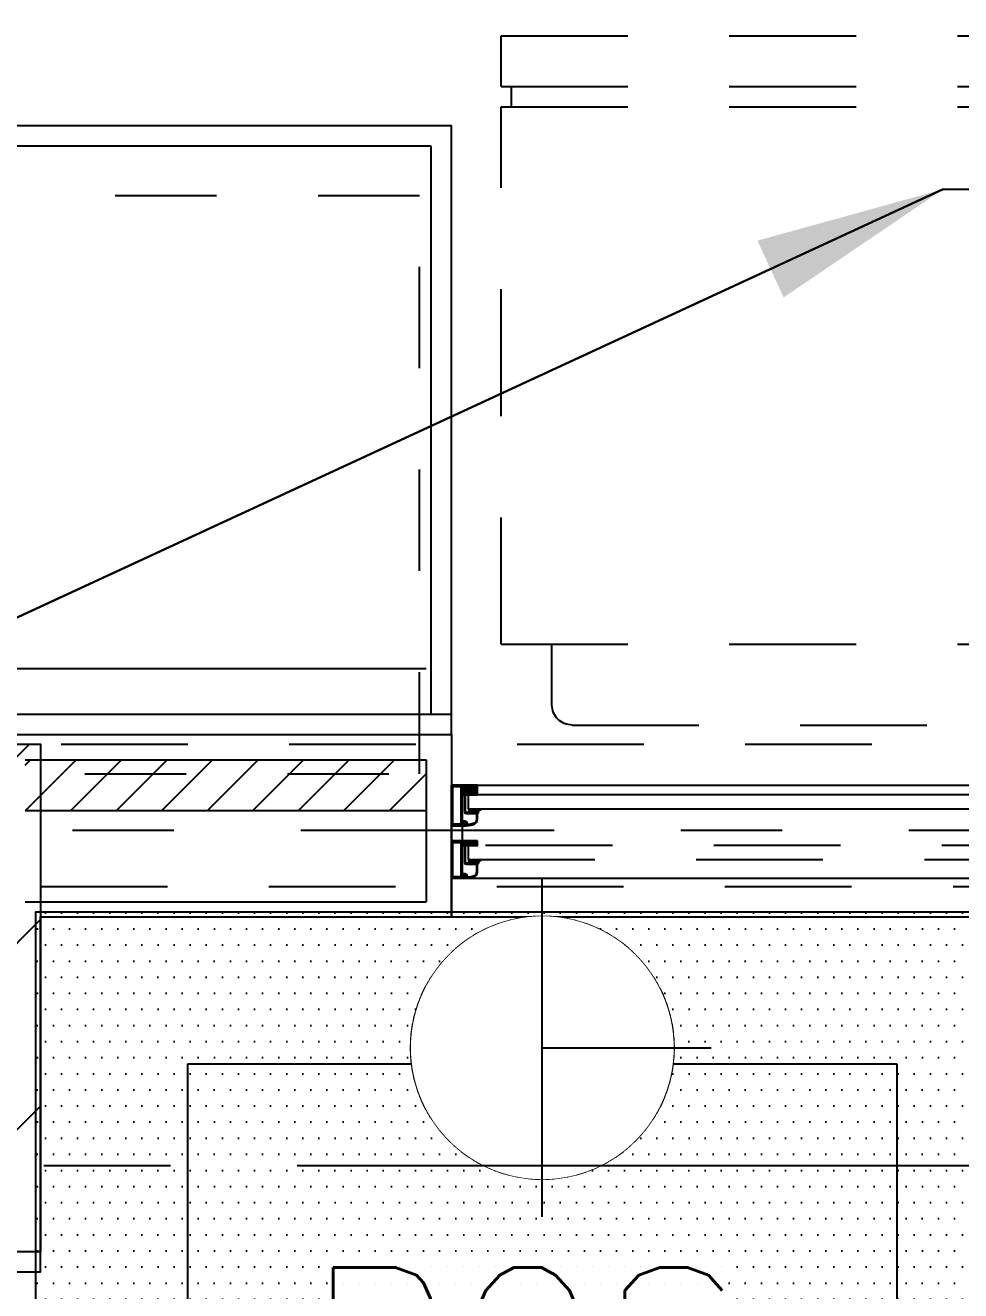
# Model space of a CAD drawing. Header units: millimetres. Extents: x 188.6 to 263.2, y 40.1 to 120.1.
# Drawn here: x 247.043 to 247.966, y 70.271 to 71.519 of the extents above; entities that cross this region are included whole.
import ezdxf
from ezdxf.enums import TextEntityAlignment as Align

# ---------------------------------------------------------------- set-up
doc = ezdxf.new("R2010")
doc.units = ezdxf.units.MM
doc.set_wipeout_variables(frame=1)
for name, pattern in [('ACAD_ISO14W100', [24, 12, -3, 0, -3, 0, -3, 0, -3]), ('CENTER2', [1.125, 0.75, -0.125, 0.125, -0.125]), ('DASHDOT2', [0.5, 0.25, -0.125, 0, -0.125]), ('HIDDEN2', [0.1875, 0.125, -0.0625]), ('XREF-TIPO$0$HIDDEN', [0.375, 0.25, -0.125]), ('XREF-TIPO$0$HIDDEN2', [0.1875, 0.125, -0.0625])]:
    doc.linetypes.add(name, pattern=pattern)
for name, color, linetype in [('ARQ', 8, 'Continuous'), ('ESTR-PILARES', 11, 'Continuous'), ('ESTR-VIGAS', 11, 'HIDDEN2'), ('ESTRUTURA', 7, 'Continuous'), ('EXTINTORES', 2, 'Continuous'), ('GAS-TEXTO', 7, 'Continuous'), ('GAS-TUBO-PISO', 6, 'CENTER2'), ('INC-EXTINTORES', 20, 'Continuous'), ('INC-TEXTO', 7, 'Continuous'), ('SPDA-COL', 7, 'Continuous'), ('SPDA-MALHA', 162, 'ACAD_ISO14W100'), ('XREF-TIPO$0$LAYOUT MOLHADO', 8, 'Continuous')]:
    doc.layers.add(name, color=color, linetype=linetype)
doc.styles.add('60-100', font='romans.shx', dxfattribs={"height": 0.16})
doc.styles.add('60-75', font='romans.shx', dxfattribs={"height": 0.12})
doc.styles.add('ROMANS', font='ROMANS.SHX', dxfattribs={"height": 0.15})
doc.dimstyles.new('IND75', dxfattribs={"dimtxt": 0.15, "dimasz": 0.1875, "dimexe": 0.15, "dimexo": 0, "dimgap": 0.1, "dimtad": 1, "dimzin": 10, "dimdsep": 46, "dimtxsty": '60-75', "dimcen": 0, "dimclrd": 256, "dimclre": 1, "dimclrt": 256, "dimadec": 0, "dimazin": 0, "dimtfac": 1, "dimtix": 1, "dimtmove": 2, "dimatfit": 3, "dimfxl": 0.15, "dimtolj": 1, "dimtzin": 6, "dimarcsym": 0})
doc.dimstyles.new('SETAS75', dxfattribs={"dimtxt": 0.16, "dimasz": 0.15, "dimexe": 0.15, "dimexo": 0, "dimgap": 0.1, "dimtad": 1, "dimzin": 10, "dimdsep": 46, "dimtxsty": '60-100', "dimblk1": 'OPEN', "dimblk2": 'OPEN', "dimsah": 1, "dimcen": 0, "dimclrd": 244, "dimclre": 244, "dimclrt": 7, "dimadec": 0, "dimazin": 0, "dimtfac": 1, "dimtix": 1, "dimtmove": 2, "dimatfit": 3, "dimldrblk": 'OPEN', "dimfxl": 0.15, "dimtolj": 1, "dimtzin": 6, "dimarcsym": 0})
pattern_1 = [(45, (247.04285, 70.744572), (-0.0224506, 0.0224506), [])]

# ---------------------------------------------------------------- blocks, each defined once
blk = doc.blocks.new('XREF-TIPO$0$B10')
at = {"layer": 'XREF-TIPO$0$LAYOUT MOLHADO'}
blk.add_line((1.4, -0.02), (0, -0.02), dxfattribs=at)
at = {"layer": 'XREF-TIPO$0$LAYOUT MOLHADO', "color": 8}
for p, q in [((0.02, -0.02), (0.02, -0.58)), ((0.02, -0.58), (1.38, -0.58))]:
    blk.add_line(p, q, dxfattribs=at)
at = {"layer": 'XREF-TIPO$0$LAYOUT MOLHADO'}
blk.add_lwpolyline([(1.4, -0.6), (1.4, 0), (0, 0), (0, -0.6)], close=True, dxfattribs=at)
blk = doc.blocks.new('XREF-TIPO$0$geladeira')
at = {"color": 0, "linetype": 'XREF-TIPO$0$HIDDEN2'}
for p, q in [((209.0014, 120.7692), (209.0014, 121.3692)), ((209.0014, 121.3692), (209.5314, 121.3692)), ((209.5314, 120.7692), (209.5314, 121.3692)), ((209.5514, 120.7692), (209.5514, 121.3692)), ((209.5514, 121.3692), (209.6014, 121.3692)), ((209.6014, 120.7692), (209.6014, 121.3692)), ((209.5314, 121.3592), (209.5514, 121.3592)), ((208.9417, 121.3192), (209.0014, 121.3192)), ((208.9217, 120.8392), (208.9217, 121.2992)), ((208.9417, 120.8192), (209.0014, 120.8192)), ((209.0014, 120.7692), (209.5314, 120.7692)), ((209.5314, 120.7792), (209.5514, 120.7792)), ((209.5514, 120.7692), (209.6014, 120.7692))]:
    blk.add_line(p, q, dxfattribs=at)
for centre, start, end in [((208.9417, 121.2992), 90, 180), ((208.9417, 120.8392), 180, 270)]:
    blk.add_arc(centre, 0.02, start, end, dxfattribs=at)
blk = doc.blocks.new('XREF-TIPO$0$A$C09674F7B')
h = blk.add_hatch()
h.set_pattern_fill('ANSI31', color=0, scale=0.0003, style=0)
h.paths.add_polyline_path([(0.0148, 0.0907), (0.0258, 0.0907), (0.0258, 0.0824), (0.0166, 0.0824), (0.0148, 0.0824)])
h = blk.add_hatch()
h.set_pattern_fill('ANSI31', color=0, scale=0.0003, style=0)
h.paths.add_polyline_path([(0.0148, 0.0324), (0.0148, 0.0357), (0.0258, 0.0357), (0.0258, 0.0324), (0.0245, 0.0324)])
at = {"color": 0}
for p, q in [((0, 0), (0, 0.0919)), ((0.0258, 0.0919), (1.2742, 0.0919)), ((0.0108, 0.0369), (0.0108, 0.0519)), ((0.0108, 0), (0.0108, 0.0353)), ((0.0144, 0), (1.289, 0))]:
    blk.add_line(p, q, dxfattribs=at)
for points in [[(0.0258, 0.0919), (0, 0.0919), (0, 0.0519), (0.0144, 0.0519, 0.446841), (0.0148, 0.0523), (0.0148, 0.0526, 0.480957), (0.0143, 0.0531), (0.0138, 0.0531), (0.0138, 0.0547, 0.329606), (0.0135, 0.0551), (0.0133, 0.0552), (0.0129, 0.0552), (0.0127, 0.0549), (0.0127, 0.0535, -0.409991), (0.0123, 0.0531), (0.0112, 0.0531, -0.414214), (0.0108, 0.0535), (0.0108, 0.0903, -0.414214), (0.0112, 0.0907), (0.0123, 0.0907, -0.414214), (0.0127, 0.0903), (0.0127, 0.0833, 0.414214), (0.0131, 0.0829), (0.0134, 0.0829, 0.414214), (0.0138, 0.0833), (0.0138, 0.0903, -0.414214), (0.0142, 0.0907), (0.0258, 0.0907), (0.0258, 0.0919)], [(0.0258, 0.0369), (0, 0.0369), (0, 0), (0.0144, 0, 0.446841), (0.0148, 0.0004), (0.0148, 0.0007, 0.480957), (0.0143, 0.0012), (0.0138, 0.0012), (0.0138, 0.0028, 0.329606), (0.0135, 0.0032), (0.0133, 0.0033), (0.0129, 0.0033), (0.0127, 0.0029), (0.0127, 0.0016, -0.409991), (0.0123, 0.0012), (0.0112, 0.0012, -0.414214), (0.0108, 0.0016), (0.0108, 0.0353, -0.414214), (0.0112, 0.0357), (0.0123, 0.0357, -0.414214), (0.0127, 0.0353), (0.0127, 0.0333, 0.414214), (0.0131, 0.0329), (0.0134, 0.0329, 0.414214), (0.0138, 0.0333), (0.0138, 0.0353, -0.414214), (0.0142, 0.0357), (0.0258, 0.0357), (0.0258, 0.0369)]]:
    blk.add_lwpolyline(points, format="xyb", dxfattribs=at)
for points in [[(0.0011, 0.0907), (0.0097, 0.0907), (0.0097, 0.0532), (0.0011, 0.0532), (0.0011, 0.0907)], [(0.0014, 0.0904), (0.0094, 0.0904), (0.0094, 0.0535), (0.0014, 0.0535)], [(0.0258, 0.0907), (0.0148, 0.0907), (0.0148, 0.0824), (0.0258, 0.0824)], [(0.0166, 0.0684), (1.2838, 0.0684), (1.2838, 0.0824), (0.0166, 0.0824)], [(0.0011, 0.0357), (0.0097, 0.0357), (0.0097, 0.0013), (0.0011, 0.0013), (0.0011, 0.0357)], [(0.0014, 0.0354), (0.0094, 0.0354), (0.0094, 0.0016), (0.0014, 0.0016)], [(0.0258, 0.0357), (0.0148, 0.0357), (0.0148, 0.0324), (0.0258, 0.0324)]]:
    blk.add_lwpolyline(points, close=True, dxfattribs=at)
for points in [[(0.0258, 0.0581), (0.0258, 0.0654), (0.0257, 0.0656), (0.0254, 0.0658), (0.0252, 0.0658), (0.0249, 0.0656), (0.0248, 0.0654), (0.0248, 0.0648), (0.0148, 0.0648), (0.0141, 0.065), (0.0138, 0.0658), (0.0138, 0.0818), (0.0135, 0.0825), (0.0124, 0.0829), (0.0122, 0.0834), (0.0125, 0.0835), (0.0126, 0.0838), (0.0124, 0.0892), (0.012, 0.0894), (0.0117, 0.0894), (0.0113, 0.0892), (0.0112, 0.0839), (0.0112, 0.0834), (0.0117, 0.0822), (0.0128, 0.0818), (0.0128, 0.0658), (0.0134, 0.0643), (0.0148, 0.0638), (0.0244, 0.0638), (0.0247, 0.0636), (0.0248, 0.0634), (0.0248, 0.0581), (0.0241, 0.0558), (0.0224, 0.0544), (0.0193, 0.0534), (0.0162, 0.0529), (0.0159, 0.053), (0.0158, 0.0533), (0.0158, 0.0539), (0.0155, 0.0548), (0.0148, 0.0556), (0.0139, 0.0561), (0.0136, 0.0562), (0.0134, 0.0563), (0.0116, 0.0563), (0.0113, 0.0561), (0.0112, 0.0557), (0.0114, 0.0554), (0.0122, 0.055), (0.0124, 0.055), (0.0126, 0.055), (0.013, 0.0553), (0.0134, 0.0553), (0.0142, 0.0548), (0.0144, 0.0545), (0.0144, 0.0542), (0.0138, 0.0539), (0.0138, 0.0536), (0.0139, 0.0534), (0.0142, 0.0533), (0.0148, 0.0533), (0.0148, 0.0523), (0.0149, 0.052), (0.0152, 0.0519), (0.0191, 0.0523), (0.0228, 0.0535), (0.025, 0.0553), (0.0258, 0.0581)], [(0.0184, 0.0673), (0.019, 0.0675), (0.0197, 0.0676), (0.0199, 0.0677), (0.02, 0.068), (0.0198, 0.0683), (0.0189, 0.0683), (0.0179, 0.068), (0.017, 0.0674), (0.0169, 0.0672), (0.0169, 0.067), (0.0172, 0.0664), (0.0179, 0.0662), (0.021, 0.0662), (0.0211, 0.0661), (0.0212, 0.066), (0.0212, 0.0659), (0.0212, 0.0658), (0.0214, 0.0657), (0.0242, 0.0657), (0.0243, 0.0658), (0.0244, 0.0659), (0.0244, 0.066), (0.0244, 0.0661), (0.0246, 0.0662), (0.0256, 0.0662), (0.0258, 0.0662), (0.0258, 0.066), (0.0258, 0.0646), (0.0259, 0.0643), (0.0262, 0.0642), (0.0264, 0.0643), (0.0266, 0.0645), (0.0271, 0.0664), (0.0277, 0.0672), (0.0289, 0.0676), (0.029, 0.0678), (0.029, 0.0682), (0.0288, 0.0683), (0.0276, 0.0683), (0.0269, 0.0681), (0.0263, 0.0674), (0.0263, 0.0674), (0.0261, 0.0673), (0.0248, 0.0673), (0.0255, 0.0675), (0.0261, 0.0676), (0.0264, 0.0677), (0.0265, 0.068), (0.0265, 0.0682), (0.0264, 0.0683), (0.0253, 0.0683), (0.0243, 0.0679), (0.0235, 0.0674), (0.0234, 0.0673), (0.0232, 0.0673), (0.0214, 0.0673), (0.0221, 0.0675), (0.0228, 0.0676), (0.0231, 0.0677), (0.0232, 0.068), (0.0231, 0.0683), (0.0219, 0.0683), (0.0209, 0.068), (0.0201, 0.0674), (0.02, 0.0673), (0.0198, 0.0673), (0.0184, 0.0673)], [(0.0258, 0.0062), (0.0258, 0.0154), (0.0257, 0.0156), (0.0254, 0.0158), (0.0252, 0.0158), (0.0249, 0.0156), (0.0248, 0.0154), (0.0248, 0.0148), (0.0148, 0.0148), (0.0141, 0.015), (0.0138, 0.0158), (0.0138, 0.0318), (0.0135, 0.0325), (0.0124, 0.0329), (0.0122, 0.0334), (0.0125, 0.0335), (0.0126, 0.0338), (0.0124, 0.0342), (0.012, 0.0344), (0.0117, 0.0344), (0.0113, 0.0342), (0.0112, 0.0339), (0.0112, 0.0334), (0.0117, 0.0322), (0.0128, 0.0318), (0.0128, 0.0158), (0.0134, 0.0143), (0.0148, 0.0138), (0.0244, 0.0138), (0.0247, 0.0136), (0.0248, 0.0134), (0.0248, 0.0062), (0.0241, 0.0039), (0.0224, 0.0025), (0.0194, 0.0015), (0.0162, 0.001), (0.016, 0.0011), (0.0158, 0.0014), (0.0158, 0.002), (0.0155, 0.0029), (0.0148, 0.0037), (0.0139, 0.0042), (0.0136, 0.0043), (0.0134, 0.0043), (0.0116, 0.0043), (0.0113, 0.0042), (0.0112, 0.0038), (0.0114, 0.0035), (0.0122, 0.0031), (0.0124, 0.003), (0.0126, 0.0031), (0.013, 0.0033), (0.0134, 0.0033), (0.0142, 0.0029), (0.0144, 0.0026), (0.0144, 0.0023), (0.0139, 0.002), (0.0138, 0.0017), (0.0139, 0.0015), (0.0142, 0.0013), (0.0148, 0.0013), (0.0148, 0.0004), (0.0149, 0.0001), (0.0152, 0), (0.0191, 0.0004), (0.0228, 0.0016), (0.025, 0.0034), (0.0258, 0.0062)], [(0.0184, 0.0173), (0.019, 0.0175), (0.0197, 0.0176), (0.0199, 0.0177), (0.02, 0.018), (0.0198, 0.0183), (0.0189, 0.0183), (0.0179, 0.018), (0.017, 0.0174), (0.0169, 0.0172), (0.0169, 0.017), (0.0172, 0.0164), (0.0179, 0.0162), (0.021, 0.0162), (0.0211, 0.0161), (0.0212, 0.016), (0.0212, 0.0159), (0.0212, 0.0158), (0.0214, 0.0157), (0.0242, 0.0157), (0.0243, 0.0158), (0.0244, 0.0159), (0.0244, 0.016), (0.0244, 0.0161), (0.0246, 0.0162), (0.0256, 0.0162), (0.0258, 0.0162), (0.0258, 0.016), (0.0258, 0.0146), (0.0259, 0.0143), (0.0262, 0.0142), (0.0264, 0.0143), (0.0266, 0.0145), (0.0271, 0.0164), (0.0277, 0.0172), (0.0289, 0.0176), (0.029, 0.0178), (0.029, 0.0182), (0.0288, 0.0183), (0.0276, 0.0183), (0.0269, 0.0181), (0.0263, 0.0174), (0.0263, 0.0174), (0.0261, 0.0173), (0.0248, 0.0173), (0.0255, 0.0175), (0.0261, 0.0176), (0.0264, 0.0177), (0.0265, 0.018), (0.0265, 0.0182), (0.0264, 0.0183), (0.0253, 0.0183), (0.0243, 0.0179), (0.0235, 0.0174), (0.0234, 0.0173), (0.0232, 0.0173), (0.0214, 0.0173), (0.0221, 0.0175), (0.0228, 0.0176), (0.0231, 0.0177), (0.0232, 0.018), (0.0231, 0.0183), (0.0219, 0.0183), (0.0209, 0.018), (0.0201, 0.0174), (0.02, 0.0173), (0.0198, 0.0173), (0.0184, 0.0173)]]:
    blk.add_lwpolyline(points, dxfattribs=at)
at = {"color": 0, "linetype": 'XREF-TIPO$0$HIDDEN', "ltscale": 0.5}
blk.add_lwpolyline([(0.0166, 0.0184), (1.2838, 0.0184), (1.2838, 0.0324), (0.0166, 0.0324)], close=True, dxfattribs=at)
blk = doc.blocks.new('ESTR-TP-29.09.2016')
at = {"layer": 'ESTR-PILARES'}
for p, q in [((40.5935, 10.7952), (41.0935, 11.2952)), ((40.7773, 10.7952), (41.105, 11.1229)), ((40.9612, 10.7952), (41.105, 10.9391)), ((41.105, 10.7952), (41.105, 10.7952)), ((41.105, 10.7952), (41.105, 10.7952))]:
    blk.add_line(p, q, dxfattribs=at)
blk.add_lwpolyline([(40.305, 10.7952), (41.105, 10.7952), (41.105, 11.2952), (40.305, 11.2952), (40.305, 10.7952)], dxfattribs=at)
at = {"layer": 'ESTR-VIGAS'}
for points in [[(45.75, 11.2952), (41.105, 11.2952)], [(41.105, 11.1552), (45.75, 11.1552)]]:
    blk.add_lwpolyline(points, dxfattribs=at)
blk = doc.blocks.new('indicação extintor')
h = blk.add_hatch()
h.set_pattern_fill('DOTS', color=50, scale=0.01)
h.paths.add_polyline_path([(0.5, 1), (-0.5, 1), (-0.5, 0), (0.5, 0)])
h.paths.add_polyline_path([(0.35, 0.85), (0.35, 0.15), (-0.35, 0.15), (-0.35, 0.85)], flags=16)
h = blk.add_hatch()
h.set_pattern_fill('DOTS', color=244, scale=0.01)
h.paths.add_polyline_path([(0.35, 0.85), (-0.35, 0.85), (-0.35, 0.15), (0.35, 0.15)])
at = {"color": 244}
for p, q in [((0.35, 0.85), (-0.35, 0.85)), ((-0.35, 0.85), (-0.35, 0.15)), ((0.35, 0.15), (0.35, 0.85))]:
    blk.add_line(p, q, dxfattribs=at)
blk.add_lwpolyline([(-0.5, 0), (0.5, 0), (0.5, 1), (-0.5, 1)], close=True, dxfattribs=at)
blk = doc.blocks.new('PO')
blk.add_wipeout([(-0.1728, 0), (-0.1728, -0.003), (-0.1727, -0.006), (-0.1726, -0.009), (-0.1724, -0.0121), (-0.1721, -0.0151), (-0.1719, -0.0181), (-0.1715, -0.0211), (-0.1711, -0.024), (-0.1707, -0.027), (-0.1702, -0.03), (-0.1696, -0.033), (-0.169, -0.0359), (-0.1684, -0.0389), (-0.1677, -0.0418), (-0.1669, -0.0447), (-0.1661, -0.0476), (-0.1652, -0.0505), (-0.1643, -0.0534), (-0.1634, -0.0563), (-0.1624, -0.0591), (-0.1613, -0.0619), (-0.1602, -0.0647), (-0.1591, -0.0675), (-0.1579, -0.0703), (-0.1566, -0.073), (-0.1553, -0.0758), (-0.154, -0.0784), (-0.1526, -0.0811), (-0.1511, -0.0838), (-0.1496, -0.0864), (-0.1481, -0.089), (-0.1465, -0.0916), (-0.1449, -0.0941), (-0.1433, -0.0966), (-0.1415, -0.0991), (-0.1398, -0.1016), (-0.138, -0.104), (-0.1362, -0.1064), (-0.1343, -0.1087), (-0.1324, -0.1111), (-0.1304, -0.1134), (-0.1284, -0.1156), (-0.1264, -0.1178), (-0.1243, -0.12), (-0.1222, -0.1222), (-0.12, -0.1243), (-0.1178, -0.1264), (-0.1156, -0.1284), (-0.1134, -0.1304), (-0.1111, -0.1324), (-0.1087, -0.1343), (-0.1064, -0.1362), (-0.104, -0.138), (-0.1016, -0.1398), (-0.0991, -0.1415), (-0.0966, -0.1433), (-0.0941, -0.1449), (-0.0916, -0.1465), (-0.089, -0.1481), (-0.0864, -0.1496), (-0.0838, -0.1511), (-0.0811, -0.1526), (-0.0784, -0.154), (-0.0758, -0.1553), (-0.073, -0.1566), (-0.0703, -0.1579), (-0.0675, -0.1591), (-0.0647, -0.1602), (-0.0619, -0.1613), (-0.0591, -0.1624), (-0.0563, -0.1634), (-0.0534, -0.1643), (-0.0505, -0.1652), (-0.0476, -0.1661), (-0.0447, -0.1669), (-0.0418, -0.1677), (-0.0389, -0.1684), (-0.0359, -0.169), (-0.033, -0.1696), (-0.03, -0.1702), (-0.027, -0.1707), (-0.024, -0.1711), (-0.0211, -0.1715), (-0.0181, -0.1719), (-0.0151, -0.1721), (-0.0121, -0.1724), (-0.009, -0.1726), (-0.006, -0.1727), (-0.003, -0.1728), (0, -0.1728), (0.003, -0.1728), (0.006, -0.1727), (0.009, -0.1726), (0.0121, -0.1724), (0.0151, -0.1721), (0.0181, -0.1719), (0.0211, -0.1715), (0.024, -0.1711), (0.027, -0.1707), (0.03, -0.1702), (0.033, -0.1696), (0.0359, -0.169), (0.0389, -0.1684), (0.0418, -0.1677), (0.0447, -0.1669), (0.0476, -0.1661), (0.0505, -0.1652), (0.0534, -0.1643), (0.0563, -0.1634), (0.0591, -0.1624), (0.0619, -0.1613), (0.0647, -0.1602), (0.0675, -0.1591), (0.0703, -0.1579), (0.073, -0.1566), (0.0758, -0.1553), (0.0784, -0.154), (0.0811, -0.1526), (0.0838, -0.1511), (0.0864, -0.1496), (0.089, -0.1481), (0.0916, -0.1465), (0.0941, -0.1449), (0.0966, -0.1433), (0.0991, -0.1415), (0.1016, -0.1398), (0.104, -0.138), (0.1064, -0.1362), (0.1087, -0.1343), (0.1111, -0.1324), (0.1134, -0.1304), (0.1156, -0.1284), (0.1178, -0.1264), (0.12, -0.1243), (0.1222, -0.1222), (0.1243, -0.12), (0.1264, -0.1178), (0.1284, -0.1156), (0.1304, -0.1134), (0.1324, -0.1111), (0.1343, -0.1087), (0.1362, -0.1064), (0.138, -0.104), (0.1398, -0.1016), (0.1415, -0.0991), (0.1433, -0.0966), (0.1449, -0.0941), (0.1465, -0.0916), (0.1481, -0.089), (0.1496, -0.0864), (0.1511, -0.0838), (0.1526, -0.0811), (0.154, -0.0784), (0.1553, -0.0758), (0.1566, -0.073), (0.1579, -0.0703), (0.1591, -0.0675), (0.1602, -0.0647), (0.1613, -0.0619), (0.1624, -0.0591), (0.1634, -0.0563), (0.1643, -0.0534), (0.1652, -0.0505), (0.1661, -0.0476), (0.1669, -0.0447), (0.1677, -0.0418), (0.1684, -0.0389), (0.169, -0.0359), (0.1696, -0.033), (0.1702, -0.03), (0.1707, -0.027), (0.1711, -0.024), (0.1715, -0.0211), (0.1719, -0.0181), (0.1721, -0.0151), (0.1724, -0.0121), (0.1726, -0.009), (0.1727, -0.006), (0.1728, -0.003), (0.1728, 0), (0.1728, 0.003), (0.1727, 0.006), (0.1726, 0.009), (0.1724, 0.0121), (0.1721, 0.0151), (0.1719, 0.0181), (0.1715, 0.0211), (0.1711, 0.024), (0.1707, 0.027), (0.1702, 0.03), (0.1696, 0.033), (0.169, 0.0359), (0.1684, 0.0389), (0.1677, 0.0418), (0.1669, 0.0447), (0.1661, 0.0476), (0.1652, 0.0505), (0.1643, 0.0534), (0.1634, 0.0563), (0.1624, 0.0591), (0.1613, 0.0619), (0.1602, 0.0647), (0.1591, 0.0675), (0.1579, 0.0703), (0.1566, 0.073), (0.1553, 0.0758), (0.154, 0.0784), (0.1526, 0.0811), (0.1511, 0.0838), (0.1496, 0.0864), (0.1481, 0.089), (0.1465, 0.0916), (0.1449, 0.0941), (0.1433, 0.0966), (0.1415, 0.0991), (0.1398, 0.1016), (0.138, 0.104), (0.1362, 0.1064), (0.1343, 0.1087), (0.1324, 0.1111), (0.1304, 0.1134), (0.1284, 0.1156), (0.1264, 0.1178), (0.1243, 0.12), (0.1222, 0.1222), (0.12, 0.1243), (0.1178, 0.1264), (0.1156, 0.1284), (0.1134, 0.1304), (0.1111, 0.1324), (0.1087, 0.1343), (0.1064, 0.1362), (0.104, 0.138), (0.1016, 0.1398), (0.0991, 0.1415), (0.0966, 0.1433), (0.0941, 0.1449), (0.0916, 0.1465), (0.089, 0.1481), (0.0864, 0.1496), (0.0838, 0.1511), (0.0811, 0.1526), (0.0784, 0.154), (0.0758, 0.1553), (0.073, 0.1566), (0.0703, 0.1579), (0.0675, 0.1591), (0.0647, 0.1602), (0.0619, 0.1613), (0.0591, 0.1624), (0.0563, 0.1634), (0.0534, 0.1643), (0.0505, 0.1652), (0.0476, 0.1661), (0.0447, 0.1669), (0.0418, 0.1677), (0.0389, 0.1684), (0.0359, 0.169), (0.033, 0.1696), (0.03, 0.1702), (0.027, 0.1707), (0.024, 0.1711), (0.0211, 0.1715), (0.0181, 0.1719), (0.0151, 0.1721), (0.0121, 0.1724), (0.009, 0.1726), (0.006, 0.1727), (0.003, 0.1728), (0, 0.1728), (-0.003, 0.1728), (-0.006, 0.1727), (-0.009, 0.1726), (-0.0121, 0.1724), (-0.0151, 0.1721), (-0.0181, 0.1719), (-0.0211, 0.1715), (-0.024, 0.1711), (-0.027, 0.1707), (-0.03, 0.1702), (-0.033, 0.1696), (-0.0359, 0.169), (-0.0389, 0.1684), (-0.0418, 0.1677), (-0.0447, 0.1669), (-0.0476, 0.1661), (-0.0505, 0.1652), (-0.0534, 0.1643), (-0.0563, 0.1634), (-0.0591, 0.1624), (-0.0619, 0.1613), (-0.0647, 0.1602), (-0.0675, 0.1591), (-0.0703, 0.1579), (-0.073, 0.1566), (-0.0758, 0.1553), (-0.0784, 0.154), (-0.0811, 0.1526), (-0.0838, 0.1511), (-0.0864, 0.1496), (-0.089, 0.1481), (-0.0916, 0.1465), (-0.0941, 0.1449), (-0.0966, 0.1433), (-0.0991, 0.1415), (-0.1016, 0.1398), (-0.104, 0.138), (-0.1064, 0.1362), (-0.1087, 0.1343), (-0.1111, 0.1324), (-0.1134, 0.1304), (-0.1156, 0.1284), (-0.1178, 0.1264), (-0.12, 0.1243), (-0.1222, 0.1222), (-0.1243, 0.12), (-0.1264, 0.1178), (-0.1284, 0.1156), (-0.1304, 0.1134), (-0.1324, 0.1111), (-0.1343, 0.1087), (-0.1362, 0.1064), (-0.138, 0.104), (-0.1398, 0.1016), (-0.1415, 0.0991), (-0.1433, 0.0966), (-0.1449, 0.0941), (-0.1465, 0.0916), (-0.1481, 0.089), (-0.1496, 0.0864), (-0.1511, 0.0838), (-0.1526, 0.0811), (-0.154, 0.0784), (-0.1553, 0.0758), (-0.1566, 0.073), (-0.1579, 0.0703), (-0.1591, 0.0675), (-0.1602, 0.0647), (-0.1613, 0.0619), (-0.1624, 0.0591), (-0.1634, 0.0563), (-0.1643, 0.0534), (-0.1652, 0.0505), (-0.1661, 0.0476), (-0.1669, 0.0447), (-0.1677, 0.0418), (-0.1684, 0.0389), (-0.169, 0.0359), (-0.1696, 0.033), (-0.1702, 0.03), (-0.1707, 0.027), (-0.1711, 0.024), (-0.1715, 0.0211), (-0.1719, 0.0181), (-0.1721, 0.0151), (-0.1724, 0.0121), (-0.1726, 0.009), (-0.1727, 0.006), (-0.1728, 0.003)]).dxf.layer = 'INC-EXTINTORES'
at = {"layer": 'INC-EXTINTORES'}
blk.add_lwpolyline([(-0.1728, 0), (-0.1728, -0.003), (-0.1727, -0.006), (-0.1726, -0.009), (-0.1724, -0.0121), (-0.1721, -0.0151), (-0.1719, -0.0181), (-0.1715, -0.0211), (-0.1711, -0.024), (-0.1707, -0.027), (-0.1702, -0.03), (-0.1696, -0.033), (-0.169, -0.0359), (-0.1684, -0.0389), (-0.1677, -0.0418), (-0.1669, -0.0447), (-0.1661, -0.0476), (-0.1652, -0.0505), (-0.1643, -0.0534), (-0.1634, -0.0563), (-0.1624, -0.0591), (-0.1613, -0.0619), (-0.1602, -0.0647), (-0.1591, -0.0675), (-0.1579, -0.0703), (-0.1566, -0.073), (-0.1553, -0.0758), (-0.154, -0.0784), (-0.1526, -0.0811), (-0.1511, -0.0838), (-0.1496, -0.0864), (-0.1481, -0.089), (-0.1465, -0.0916), (-0.1449, -0.0941), (-0.1433, -0.0966), (-0.1415, -0.0991), (-0.1398, -0.1016), (-0.138, -0.104), (-0.1362, -0.1064), (-0.1343, -0.1087), (-0.1324, -0.1111), (-0.1304, -0.1134), (-0.1284, -0.1156), (-0.1264, -0.1178), (-0.1243, -0.12), (-0.1222, -0.1222), (-0.12, -0.1243), (-0.1178, -0.1264), (-0.1156, -0.1284), (-0.1134, -0.1304), (-0.1111, -0.1324), (-0.1087, -0.1343), (-0.1064, -0.1362), (-0.104, -0.138), (-0.1016, -0.1398), (-0.0991, -0.1415), (-0.0966, -0.1433), (-0.0941, -0.1449), (-0.0916, -0.1465), (-0.089, -0.1481), (-0.0864, -0.1496), (-0.0838, -0.1511), (-0.0811, -0.1526), (-0.0784, -0.154), (-0.0758, -0.1553), (-0.073, -0.1566), (-0.0703, -0.1579), (-0.0675, -0.1591), (-0.0647, -0.1602), (-0.0619, -0.1613), (-0.0591, -0.1624), (-0.0563, -0.1634), (-0.0534, -0.1643), (-0.0505, -0.1652), (-0.0476, -0.1661), (-0.0447, -0.1669), (-0.0418, -0.1677), (-0.0389, -0.1684), (-0.0359, -0.169), (-0.033, -0.1696), (-0.03, -0.1702), (-0.027, -0.1707), (-0.024, -0.1711), (-0.0211, -0.1715), (-0.0181, -0.1719), (-0.0151, -0.1721), (-0.0121, -0.1724), (-0.009, -0.1726), (-0.006, -0.1727), (-0.003, -0.1728), (0, -0.1728), (0.003, -0.1728), (0.006, -0.1727), (0.009, -0.1726), (0.0121, -0.1724), (0.0151, -0.1721), (0.0181, -0.1719), (0.0211, -0.1715), (0.024, -0.1711), (0.027, -0.1707), (0.03, -0.1702), (0.033, -0.1696), (0.0359, -0.169), (0.0389, -0.1684), (0.0418, -0.1677), (0.0447, -0.1669), (0.0476, -0.1661), (0.0505, -0.1652), (0.0534, -0.1643), (0.0563, -0.1634), (0.0591, -0.1624), (0.0619, -0.1613), (0.0647, -0.1602), (0.0675, -0.1591), (0.0703, -0.1579), (0.073, -0.1566), (0.0758, -0.1553), (0.0784, -0.154), (0.0811, -0.1526), (0.0838, -0.1511), (0.0864, -0.1496), (0.089, -0.1481), (0.0916, -0.1465), (0.0941, -0.1449), (0.0966, -0.1433), (0.0991, -0.1415), (0.1016, -0.1398), (0.104, -0.138), (0.1064, -0.1362), (0.1087, -0.1343), (0.1111, -0.1324), (0.1134, -0.1304), (0.1156, -0.1284), (0.1178, -0.1264), (0.12, -0.1243), (0.1222, -0.1222), (0.1243, -0.12), (0.1264, -0.1178), (0.1284, -0.1156), (0.1304, -0.1134), (0.1324, -0.1111), (0.1343, -0.1087), (0.1362, -0.1064), (0.138, -0.104), (0.1398, -0.1016), (0.1415, -0.0991), (0.1433, -0.0966), (0.1449, -0.0941), (0.1465, -0.0916), (0.1481, -0.089), (0.1496, -0.0864), (0.1511, -0.0838), (0.1526, -0.0811), (0.154, -0.0784), (0.1553, -0.0758), (0.1566, -0.073), (0.1579, -0.0703), (0.1591, -0.0675), (0.1602, -0.0647), (0.1613, -0.0619), (0.1624, -0.0591), (0.1634, -0.0563), (0.1643, -0.0534), (0.1652, -0.0505), (0.1661, -0.0476), (0.1669, -0.0447), (0.1677, -0.0418), (0.1684, -0.0389), (0.169, -0.0359), (0.1696, -0.033), (0.1702, -0.03), (0.1707, -0.027), (0.1711, -0.024), (0.1715, -0.0211), (0.1719, -0.0181), (0.1721, -0.0151), (0.1724, -0.0121), (0.1726, -0.009), (0.1727, -0.006), (0.1728, -0.003), (0.1728, 0), (0.1728, 0.003), (0.1727, 0.006), (0.1726, 0.009), (0.1724, 0.0121), (0.1721, 0.0151), (0.1719, 0.0181), (0.1715, 0.0211), (0.1711, 0.024), (0.1707, 0.027), (0.1702, 0.03), (0.1696, 0.033), (0.169, 0.0359), (0.1684, 0.0389), (0.1677, 0.0418), (0.1669, 0.0447), (0.1661, 0.0476), (0.1652, 0.0505), (0.1643, 0.0534), (0.1634, 0.0563), (0.1624, 0.0591), (0.1613, 0.0619), (0.1602, 0.0647), (0.1591, 0.0675), (0.1579, 0.0703), (0.1566, 0.073), (0.1553, 0.0758), (0.154, 0.0784), (0.1526, 0.0811), (0.1511, 0.0838), (0.1496, 0.0864), (0.1481, 0.089), (0.1465, 0.0916), (0.1449, 0.0941), (0.1433, 0.0966), (0.1415, 0.0991), (0.1398, 0.1016), (0.138, 0.104), (0.1362, 0.1064), (0.1343, 0.1087), (0.1324, 0.1111), (0.1304, 0.1134), (0.1284, 0.1156), (0.1264, 0.1178), (0.1243, 0.12), (0.1222, 0.1222), (0.12, 0.1243), (0.1178, 0.1264), (0.1156, 0.1284), (0.1134, 0.1304), (0.1111, 0.1324), (0.1087, 0.1343), (0.1064, 0.1362), (0.104, 0.138), (0.1016, 0.1398), (0.0991, 0.1415), (0.0966, 0.1433), (0.0941, 0.1449), (0.0916, 0.1465), (0.089, 0.1481), (0.0864, 0.1496), (0.0838, 0.1511), (0.0811, 0.1526), (0.0784, 0.154), (0.0758, 0.1553), (0.073, 0.1566), (0.0703, 0.1579), (0.0675, 0.1591), (0.0647, 0.1602), (0.0619, 0.1613), (0.0591, 0.1624), (0.0563, 0.1634), (0.0534, 0.1643), (0.0505, 0.1652), (0.0476, 0.1661), (0.0447, 0.1669), (0.0418, 0.1677), (0.0389, 0.1684), (0.0359, 0.169), (0.033, 0.1696), (0.03, 0.1702), (0.027, 0.1707), (0.024, 0.1711), (0.0211, 0.1715), (0.0181, 0.1719), (0.0151, 0.1721), (0.0121, 0.1724), (0.009, 0.1726), (0.006, 0.1727), (0.003, 0.1728), (0, 0.1728), (-0.003, 0.1728), (-0.006, 0.1727), (-0.009, 0.1726), (-0.0121, 0.1724), (-0.0151, 0.1721), (-0.0181, 0.1719), (-0.0211, 0.1715), (-0.024, 0.1711), (-0.027, 0.1707), (-0.03, 0.1702), (-0.033, 0.1696), (-0.0359, 0.169), (-0.0389, 0.1684), (-0.0418, 0.1677), (-0.0447, 0.1669), (-0.0476, 0.1661), (-0.0505, 0.1652), (-0.0534, 0.1643), (-0.0563, 0.1634), (-0.0591, 0.1624), (-0.0619, 0.1613), (-0.0647, 0.1602), (-0.0675, 0.1591), (-0.0703, 0.1579), (-0.073, 0.1566), (-0.0758, 0.1553), (-0.0784, 0.154), (-0.0811, 0.1526), (-0.0838, 0.1511), (-0.0864, 0.1496), (-0.089, 0.1481), (-0.0916, 0.1465), (-0.0941, 0.1449), (-0.0966, 0.1433), (-0.0991, 0.1415), (-0.1016, 0.1398), (-0.104, 0.138), (-0.1064, 0.1362), (-0.1087, 0.1343), (-0.1111, 0.1324), (-0.1134, 0.1304), (-0.1156, 0.1284), (-0.1178, 0.1264), (-0.12, 0.1243), (-0.1222, 0.1222), (-0.1243, 0.12), (-0.1264, 0.1178), (-0.1284, 0.1156), (-0.1304, 0.1134), (-0.1324, 0.1111), (-0.1343, 0.1087), (-0.1362, 0.1064), (-0.138, 0.104), (-0.1398, 0.1016), (-0.1415, 0.0991), (-0.1433, 0.0966), (-0.1449, 0.0941), (-0.1465, 0.0916), (-0.1481, 0.089), (-0.1496, 0.0864), (-0.1511, 0.0838), (-0.1526, 0.0811), (-0.154, 0.0784), (-0.1553, 0.0758), (-0.1566, 0.073), (-0.1579, 0.0703), (-0.1591, 0.0675), (-0.1602, 0.0647), (-0.1613, 0.0619), (-0.1624, 0.0591), (-0.1634, 0.0563), (-0.1643, 0.0534), (-0.1652, 0.0505), (-0.1661, 0.0476), (-0.1669, 0.0447), (-0.1677, 0.0418), (-0.1684, 0.0389), (-0.169, 0.0359), (-0.1696, 0.033), (-0.1702, 0.03), (-0.1707, 0.027), (-0.1711, 0.024), (-0.1715, 0.0211), (-0.1719, 0.0181), (-0.1721, 0.0151), (-0.1724, 0.0121), (-0.1726, 0.009), (-0.1727, 0.006), (-0.1728, 0.003)], close=True, dxfattribs=at)
at = {"color": 20}
blk.add_wipeout([(-0.1728, 0), (-0.1728, -0.003), (-0.1727, -0.006), (-0.1726, -0.009), (-0.1724, -0.0121), (-0.1721, -0.0151), (-0.1719, -0.0181), (-0.1715, -0.0211), (-0.1711, -0.024), (-0.1707, -0.027), (-0.1702, -0.03), (-0.1696, -0.033), (-0.169, -0.0359), (-0.1684, -0.0389), (-0.1677, -0.0418), (-0.1669, -0.0447), (-0.1661, -0.0476), (-0.1652, -0.0505), (-0.1643, -0.0534), (-0.1634, -0.0563), (-0.1624, -0.0591), (-0.1613, -0.0619), (-0.1602, -0.0647), (-0.1591, -0.0675), (-0.1579, -0.0703), (-0.1566, -0.073), (-0.1553, -0.0758), (-0.154, -0.0784), (-0.1526, -0.0811), (-0.1511, -0.0838), (-0.1496, -0.0864), (-0.1481, -0.089), (-0.1465, -0.0916), (-0.1449, -0.0941), (-0.1433, -0.0966), (-0.1415, -0.0991), (-0.1398, -0.1016), (-0.138, -0.104), (-0.1362, -0.1064), (-0.1343, -0.1087), (-0.1324, -0.1111), (-0.1304, -0.1134), (-0.1284, -0.1156), (-0.1264, -0.1178), (-0.1243, -0.12), (-0.1222, -0.1222), (-0.12, -0.1243), (-0.1178, -0.1264), (-0.1156, -0.1284), (-0.1134, -0.1304), (-0.1111, -0.1324), (-0.1087, -0.1343), (-0.1064, -0.1362), (-0.104, -0.138), (-0.1016, -0.1398), (-0.0991, -0.1415), (-0.0966, -0.1433), (-0.0941, -0.1449), (-0.0916, -0.1465), (-0.089, -0.1481), (-0.0864, -0.1496), (-0.0838, -0.1511), (-0.0811, -0.1526), (-0.0784, -0.154), (-0.0758, -0.1553), (-0.073, -0.1566), (-0.0703, -0.1579), (-0.0675, -0.1591), (-0.0647, -0.1602), (-0.0619, -0.1613), (-0.0591, -0.1624), (-0.0563, -0.1634), (-0.0534, -0.1643), (-0.0505, -0.1652), (-0.0476, -0.1661), (-0.0447, -0.1669), (-0.0418, -0.1677), (-0.0389, -0.1684), (-0.0359, -0.169), (-0.033, -0.1696), (-0.03, -0.1702), (-0.027, -0.1707), (-0.024, -0.1711), (-0.0211, -0.1715), (-0.0181, -0.1719), (-0.0151, -0.1721), (-0.0121, -0.1724), (-0.009, -0.1726), (-0.006, -0.1727), (-0.003, -0.1728), (0, -0.1728), (0.003, -0.1728), (0.006, -0.1727), (0.009, -0.1726), (0.0121, -0.1724), (0.0151, -0.1721), (0.0181, -0.1719), (0.0211, -0.1715), (0.024, -0.1711), (0.027, -0.1707), (0.03, -0.1702), (0.033, -0.1696), (0.0359, -0.169), (0.0389, -0.1684), (0.0418, -0.1677), (0.0447, -0.1669), (0.0476, -0.1661), (0.0505, -0.1652), (0.0534, -0.1643), (0.0563, -0.1634), (0.0591, -0.1624), (0.0619, -0.1613), (0.0647, -0.1602), (0.0675, -0.1591), (0.0703, -0.1579), (0.073, -0.1566), (0.0758, -0.1553), (0.0784, -0.154), (0.0811, -0.1526), (0.0838, -0.1511), (0.0864, -0.1496), (0.089, -0.1481), (0.0916, -0.1465), (0.0941, -0.1449), (0.0966, -0.1433), (0.0991, -0.1415), (0.1016, -0.1398), (0.104, -0.138), (0.1064, -0.1362), (0.1087, -0.1343), (0.1111, -0.1324), (0.1134, -0.1304), (0.1156, -0.1284), (0.1178, -0.1264), (0.12, -0.1243), (0.1222, -0.1222), (0.1243, -0.12), (0.1264, -0.1178), (0.1284, -0.1156), (0.1304, -0.1134), (0.1324, -0.1111), (0.1343, -0.1087), (0.1362, -0.1064), (0.138, -0.104), (0.1398, -0.1016), (0.1415, -0.0991), (0.1433, -0.0966), (0.1449, -0.0941), (0.1465, -0.0916), (0.1481, -0.089), (0.1496, -0.0864), (0.1511, -0.0838), (0.1526, -0.0811), (0.154, -0.0784), (0.1553, -0.0758), (0.1566, -0.073), (0.1579, -0.0703), (0.1591, -0.0675), (0.1602, -0.0647), (0.1613, -0.0619), (0.1624, -0.0591), (0.1634, -0.0563), (0.1643, -0.0534), (0.1652, -0.0505), (0.1661, -0.0476), (0.1669, -0.0447), (0.1677, -0.0418), (0.1684, -0.0389), (0.169, -0.0359), (0.1696, -0.033), (0.1702, -0.03), (0.1707, -0.027), (0.1711, -0.024), (0.1715, -0.0211), (0.1719, -0.0181), (0.1721, -0.0151), (0.1724, -0.0121), (0.1726, -0.009), (0.1727, -0.006), (0.1728, -0.003), (0.1728, 0), (0.1728, 0.003), (0.1727, 0.006), (0.1726, 0.009), (0.1724, 0.0121), (0.1721, 0.0151), (0.1719, 0.0181), (0.1715, 0.0211), (0.1711, 0.024), (0.1707, 0.027), (0.1702, 0.03), (0.1696, 0.033), (0.169, 0.0359), (0.1684, 0.0389), (0.1677, 0.0418), (0.1669, 0.0447), (0.1661, 0.0476), (0.1652, 0.0505), (0.1643, 0.0534), (0.1634, 0.0563), (0.1624, 0.0591), (0.1613, 0.0619), (0.1602, 0.0647), (0.1591, 0.0675), (0.1579, 0.0703), (0.1566, 0.073), (0.1553, 0.0758), (0.154, 0.0784), (0.1526, 0.0811), (0.1511, 0.0838), (0.1496, 0.0864), (0.1481, 0.089), (0.1465, 0.0916), (0.1449, 0.0941), (0.1433, 0.0966), (0.1415, 0.0991), (0.1398, 0.1016), (0.138, 0.104), (0.1362, 0.1064), (0.1343, 0.1087), (0.1324, 0.1111), (0.1304, 0.1134), (0.1284, 0.1156), (0.1264, 0.1178), (0.1243, 0.12), (0.1222, 0.1222), (0.12, 0.1243), (0.1178, 0.1264), (0.1156, 0.1284), (0.1134, 0.1304), (0.1111, 0.1324), (0.1087, 0.1343), (0.1064, 0.1362), (0.104, 0.138), (0.1016, 0.1398), (0.0991, 0.1415), (0.0966, 0.1433), (0.0941, 0.1449), (0.0916, 0.1465), (0.089, 0.1481), (0.0864, 0.1496), (0.0838, 0.1511), (0.0811, 0.1526), (0.0784, 0.154), (0.0758, 0.1553), (0.073, 0.1566), (0.0703, 0.1579), (0.0675, 0.1591), (0.0647, 0.1602), (0.0619, 0.1613), (0.0591, 0.1624), (0.0563, 0.1634), (0.0534, 0.1643), (0.0505, 0.1652), (0.0476, 0.1661), (0.0447, 0.1669), (0.0418, 0.1677), (0.0389, 0.1684), (0.0359, 0.169), (0.033, 0.1696), (0.03, 0.1702), (0.027, 0.1707), (0.024, 0.1711), (0.0211, 0.1715), (0.0181, 0.1719), (0.0151, 0.1721), (0.0121, 0.1724), (0.009, 0.1726), (0.006, 0.1727), (0.003, 0.1728), (0, 0.1728), (-0.003, 0.1728), (-0.006, 0.1727), (-0.009, 0.1726), (-0.0121, 0.1724), (-0.0151, 0.1721), (-0.0181, 0.1719), (-0.0211, 0.1715), (-0.024, 0.1711), (-0.027, 0.1707), (-0.03, 0.1702), (-0.033, 0.1696), (-0.0359, 0.169), (-0.0389, 0.1684), (-0.0418, 0.1677), (-0.0447, 0.1669), (-0.0476, 0.1661), (-0.0505, 0.1652), (-0.0534, 0.1643), (-0.0563, 0.1634), (-0.0591, 0.1624), (-0.0619, 0.1613), (-0.0647, 0.1602), (-0.0675, 0.1591), (-0.0703, 0.1579), (-0.073, 0.1566), (-0.0758, 0.1553), (-0.0784, 0.154), (-0.0811, 0.1526), (-0.0838, 0.1511), (-0.0864, 0.1496), (-0.089, 0.1481), (-0.0916, 0.1465), (-0.0941, 0.1449), (-0.0966, 0.1433), (-0.0991, 0.1415), (-0.1016, 0.1398), (-0.104, 0.138), (-0.1064, 0.1362), (-0.1087, 0.1343), (-0.1111, 0.1324), (-0.1134, 0.1304), (-0.1156, 0.1284), (-0.1178, 0.1264), (-0.12, 0.1243), (-0.1222, 0.1222), (-0.1243, 0.12), (-0.1264, 0.1178), (-0.1284, 0.1156), (-0.1304, 0.1134), (-0.1324, 0.1111), (-0.1343, 0.1087), (-0.1362, 0.1064), (-0.138, 0.104), (-0.1398, 0.1016), (-0.1415, 0.0991), (-0.1433, 0.0966), (-0.1449, 0.0941), (-0.1465, 0.0916), (-0.1481, 0.089), (-0.1496, 0.0864), (-0.1511, 0.0838), (-0.1526, 0.0811), (-0.154, 0.0784), (-0.1553, 0.0758), (-0.1566, 0.073), (-0.1579, 0.0703), (-0.1591, 0.0675), (-0.1602, 0.0647), (-0.1613, 0.0619), (-0.1624, 0.0591), (-0.1634, 0.0563), (-0.1643, 0.0534), (-0.1652, 0.0505), (-0.1661, 0.0476), (-0.1669, 0.0447), (-0.1677, 0.0418), (-0.1684, 0.0389), (-0.169, 0.0359), (-0.1696, 0.033), (-0.1702, 0.03), (-0.1707, 0.027), (-0.1711, 0.024), (-0.1715, 0.0211), (-0.1719, 0.0181), (-0.1721, 0.0151), (-0.1724, 0.0121), (-0.1726, 0.009), (-0.1727, 0.006), (-0.1728, 0.003)], dxfattribs=at)
at = {"layer": 'INC-EXTINTORES', "color": 30}
for p, q in [((0, 0.2222), (0, -0.2222)), ((0, 0), (0.2222, 0))]:
    blk.add_line(p, q, dxfattribs=at)
blk = doc.blocks.new('INDU')
at = {"color": 7}
blk.add_line((-0.005, 0), (0.005, 0), dxfattribs=at)
at = {"style": 'ROMANS'}
for tag, p in [('TQ-01', (0, 0.001189)), ('100', (0, -0.001718))]:
    blk.add_attdef(tag, text='', height=0.0015, dxfattribs=at).set_placement(p, align=Align.MIDDLE)
blk = doc.blocks.new('_OPEN')
at = {"color": 0, "linetype": 'ByBlock'}
for p, q in [((-1, 0.1667), (0, 0)), ((0, 0), (-1, -0.1667)), ((0, 0), (-1, 0))]:
    blk.add_line(p, q, dxfattribs=at)

msp = doc.modelspace()

# ---------------------------------------------------------------- hatches: boundary and pattern name
at = {"layer": 'ARQ'}
h = msp.add_hatch(dxfattribs=at)
h.set_pattern_fill('ANSI31', color=256, scale=0.01)
h.set_pattern_definition(pattern_1)
h.paths.add_polyline_path([(247.0428, 70.7946), (247.4382, 70.7946), (247.4382, 70.7446), (247.0428, 70.7446)])
h = msp.add_hatch(dxfattribs=at)
h.set_pattern_fill('ANSI31', color=256, scale=0.01)
h.set_pattern_definition(pattern_1)
h.paths.add_polyline_path([(247.0428, 70.7946), (247.4382, 70.7946), (247.4382, 70.7446), (247.0428, 70.7446)])

# ---------------------------------------------------------------- linework, layer by layer
at = {"layer": 'ARQ', "ltscale": 0.5}
msp.add_line((246.0632, 70.8846), (247.4382, 70.8846), dxfattribs=at)
msp.add_line((246.0632, 70.8846), (247.4382, 70.8846), dxfattribs=at)
at = {"layer": 'ARQ'}
for p, q in [((247.0428, 70.7946), (247.4382, 70.7946)), ((247.0428, 70.7946), (247.4382, 70.7946)), ((247.4382, 70.7946), (247.4382, 70.6546)), ((247.4382, 70.7946), (247.4382, 70.6546)), ((247.4632, 70.6396), (247.4632, 70.7696)), ((247.4632, 70.7696), (247.4632, 70.6396)), ((247.4632, 70.7696), (247.4632, 70.6396)), ((247.4632, 70.6396), (247.4632, 70.7696)), ((247.4632, 70.7696), (247.4632, 70.6396)), ((247.4632, 70.7696), (247.4632, 70.6396)), ((247.0428, 70.7446), (247.4382, 70.7446)), ((247.0428, 70.7446), (247.4382, 70.7446)), ((247.0428, 70.6546), (247.4382, 70.6546)), ((247.0428, 70.6546), (247.4382, 70.6546)), ((247.0578, 70.6396), (247.4832, 70.6396)), ((247.0578, 70.6396), (247.4832, 70.6396)), ((247.4632, 70.6396), (248.7632, 70.6396)), ((247.4632, 70.6396), (248.7632, 70.6396))]:
    msp.add_line(p, q, dxfattribs=at)
for points in [[(244.9032, 71.7696), (244.9032, 70.7696), (246.0632, 70.7696), (246.0632, 70.8196), (247.4632, 70.8196), (247.4632, 70.7696), (247.4632, 70.7696)], [(244.9032, 71.7696), (244.9032, 70.7696), (246.0632, 70.7696), (246.0632, 70.8196), (247.4632, 70.8196), (247.4632, 70.7696), (247.4632, 70.7696)], [(245.7933, 70.6396), (245.7932, 70.2896), (247.0578, 70.2896), (247.0578, 70.6396)], [(245.7933, 70.6396), (245.7932, 70.2896), (247.0578, 70.2896), (247.0578, 70.6396)]]:
    msp.add_lwpolyline(points, dxfattribs=at)
at = {"layer": 'ARQ', "linetype": 'HIDDEN2', "ltscale": 0.5}
msp.add_lwpolyline([(247.4316, 71.3508), (246.9016, 71.3508), (246.9016, 70.7808), (247.4316, 70.7808)], close=True, dxfattribs=at)
at = {"layer": 'SPDA-MALHA', "linetype": 'DASHDOT2'}
msp.add_lwpolyline([(245.5145, 70.7253), (250.7844, 70.7253)], dxfattribs=at)

# ---------------------------------------------------------------- block references
at = {"layer": 'ARQ', "extrusion": (0, 0, -1), "zscale": -1, "rotation": 90}
msp.add_blockref('XREF-TIPO$0$geladeira', (-126.7432, -138.0929), dxfattribs=at)
msp.add_blockref('XREF-TIPO$0$geladeira', (-126.7432, -138.0929), dxfattribs=at)
at = {"layer": 'ARQ', "rotation": 180}
msp.add_blockref('XREF-TIPO$0$B10', (247.4632, 70.8196), dxfattribs=at)
msp.add_blockref('XREF-TIPO$0$B10', (247.4632, 70.8196), dxfattribs=at)
at = {"layer": 'ARQ'}
msp.add_blockref('XREF-TIPO$0$A$C09674F7B', (247.4632, 70.6777), dxfattribs=at)
msp.add_blockref('XREF-TIPO$0$A$C09674F7B', (247.4632, 70.6777), dxfattribs=at)
at = {"layer": 'ESTRUTURA'}
msp.add_blockref('ESTR-TP-29.09.2016', (205.9531, 59.5144), dxfattribs=at)
at = {"layer": 'EXTINTORES', "linetype": 'DASHDOT2'}
msp.add_blockref('indicação extintor', (247.5529, 69.6444), dxfattribs=at)
at = {"layer": 'SPDA-COL', "xscale": 100, "yscale": 100, "zscale": 100}
msp.add_blockref('INDU', (248.4483, 71.3571), dxfattribs=at)

# ---------------------------------------------------------------- texts
at = {"layer": 'INC-TEXTO', "style": '60-75'}
msp.add_text('PQS', height=0.16, dxfattribs=at).set_placement((247.319, 70.134))

# ---------------------------------------------------------------- leaders
at = {"layer": 'GAS-TEXTO'}
msp.add_leader([(245.3414, 70.9521), (245.7322, 72.1306), (247.6191, 72.1306)], dimstyle='SETAS75', dxfattribs=at)
at = {"layer": 'SPDA-COL'}
for points in [[(247.9483, 71.3571), (246.6133, 70.7404)], [(246.6133, 70.7404), (247.9483, 71.3571)]]:
    msp.add_leader(points, dimstyle='IND75', dxfattribs=at)

# ---------------------------------------------------------------- next in the draw order: block references
at = {"layer": 'EXTINTORES', "xscale": -0.75, "yscale": 0.75, "zscale": 0.75, "rotation": 180}
msp.add_blockref('PO', (247.5529, 70.5106), dxfattribs=at)

# ---------------------------------------------------------------- next in the draw order: linework, layer by layer
at = {"layer": 'GAS-TUBO-PISO'}
msp.add_line((246.1861, 70.3946), (251.2967, 70.3946), dxfattribs=at)

doc.saveas('drawing.dxf')
